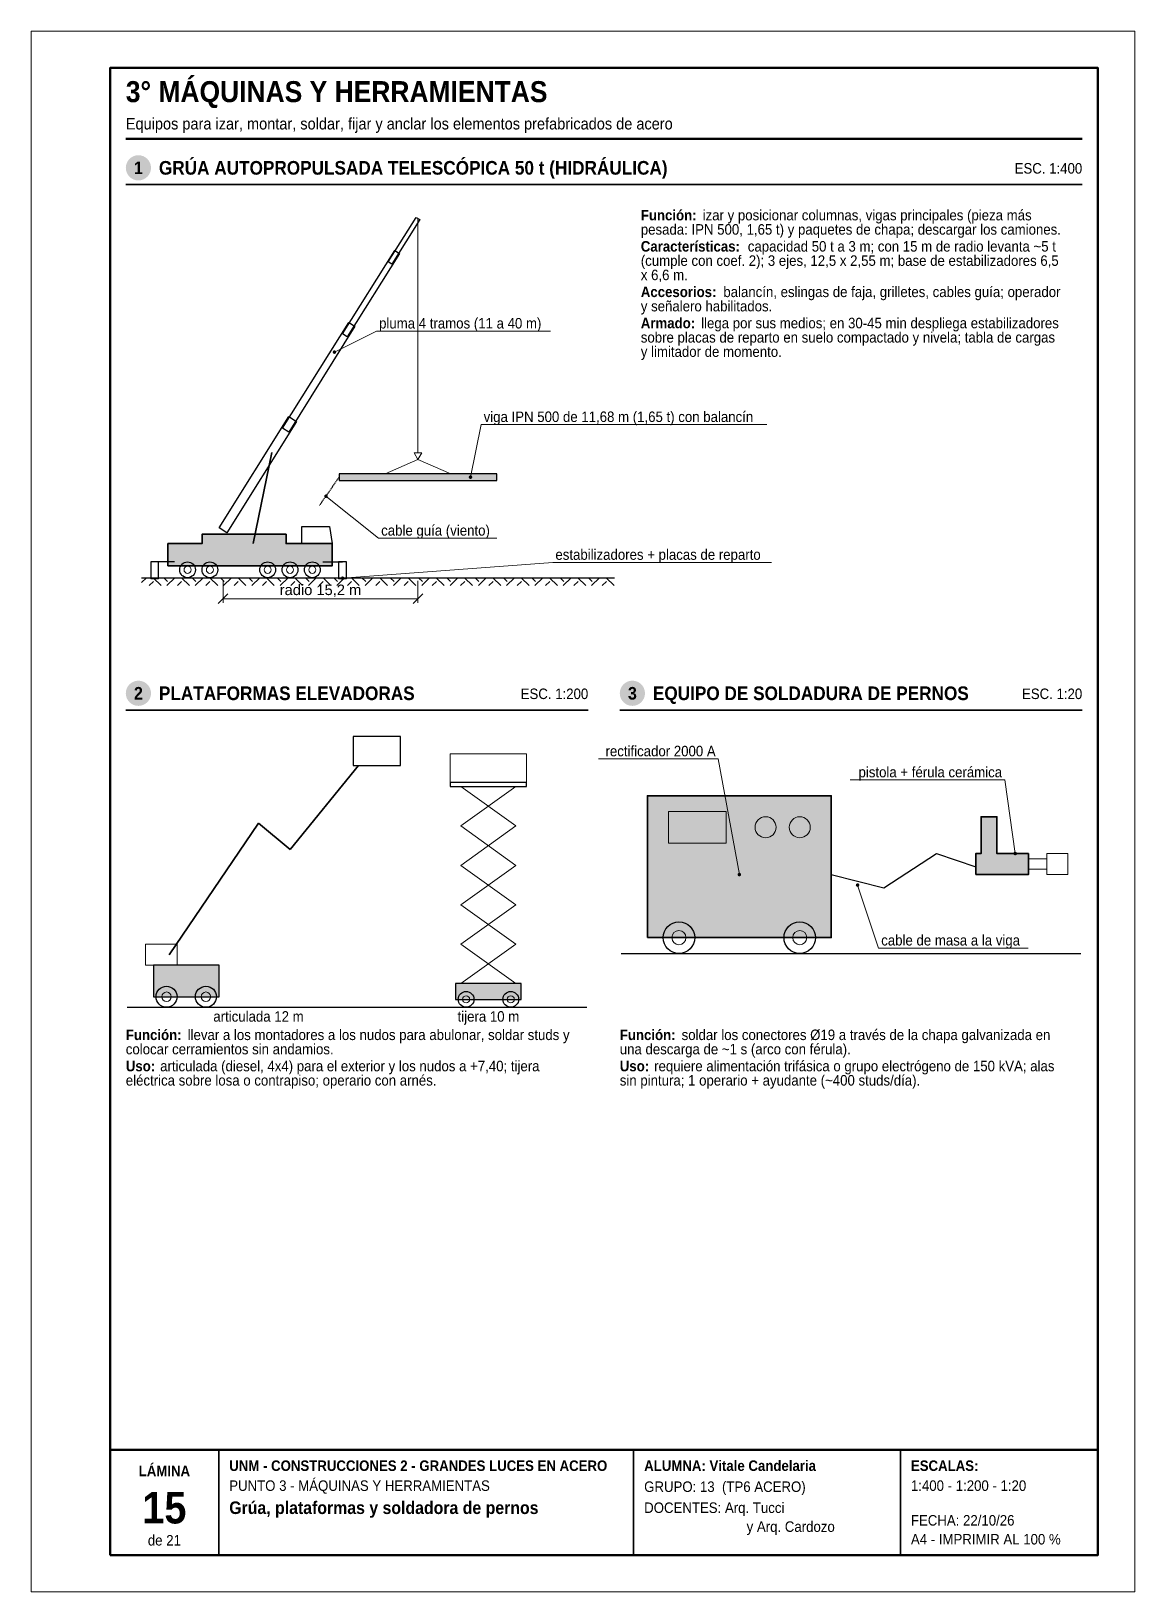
# Model space of a CAD drawing. Header units: millimetres. Extents: x 0 to 210, y 0 to 297.
import ezdxf
from ezdxf.enums import TextEntityAlignment as Align

# ---------------------------------------------------------------- set-up
doc = ezdxf.new("R2010")
doc.units = ezdxf.units.MM
doc.header["$LTSCALE"] = 0.35
doc.linetypes.add('DASHED2', pattern=[0.762, 0.635, -0.127])
for name, color, linetype in [('0-MARCO', 7, 'Continuous'), ('1-OCULTO', 8, 'DASHED2'), ('1-SECCION', 7, 'Continuous'), ('1-VISTA', 7, 'Continuous'), ('2-RAYADO', 8, 'Continuous'), ('3-COTAS', 7, 'Continuous'), ('3-REFS', 7, 'Continuous'), ('3-TEXTOS', 7, 'Continuous'), ('3-TITULOS', 7, 'Continuous')]:
    doc.layers.add(name, color=color, linetype=linetype)
doc.styles.add('ARIAL', font='arial.ttf')
doc.styles.add('ARIAL-NEGRITA', font='arialbd.ttf')
doc.dimstyles.new('A4', dxfattribs={"dimtxt": 2, "dimasz": 1.1, "dimexe": 0.8, "dimexo": 0.6, "dimgap": 0.5, "dimtad": 1, "dimdec": 0, "dimtxsty": 'ARIAL', "dimtsz": 0.9, "dimcen": 2.5, "dimclrd": 7, "dimclre": 7, "dimclrt": 7, "dimazin": 3, "dimtfac": 1, "dimtmove": 0, "dimatfit": 3, "dimlwd": 13, "dimlwe": 13, "dimarcsym": 0})

msp = doc.modelspace()

# ---------------------------------------------------------------- hatches: boundary and pattern name
at = {"layer": '2-RAYADO', "true_color": 0xd7d7d7}
h = msp.add_hatch(color=254, dxfattribs=at)
h.dxf.hatch_style = 1
h.paths.add_polyline_path([(58.5943, 211.5), (88.5943, 211.5), (88.5943, 212.75), (58.5943, 212.75)])
h = msp.add_hatch(color=254, dxfattribs=at)
h.dxf.hatch_style = 1
h.paths.add_polyline_path([(26, 195.25), (57.25, 195.25), (57.25, 199.5), (48.5, 199.5), (48.5, 201.25), (32.5, 201.25), (32.5, 199.5), (26, 199.5)])
at = {"layer": '2-RAYADO'}
h = msp.add_hatch(dxfattribs=at)
h.set_pattern_fill('EARTH', color=8, scale=0.6, angle=45)
h.paths.add_polyline_path([(21, 191.5), (111, 191.5), (111, 193), (21, 193)])
at = {"layer": '2-RAYADO', "true_color": 0xd7d7d7}
h = msp.add_hatch(color=254, dxfattribs=at)
h.dxf.hatch_style = 1
h.paths.add_polyline_path([(117.25, 124.5), (152.25, 124.5), (152.25, 151.5), (117.25, 151.5)])
at = {"layer": '2-RAYADO', "true_color": 0x3c3c3c}
h = msp.add_hatch(color=250, dxfattribs=at)
h.dxf.hatch_style = 1
h.paths.add_polyline_path([(179.75, 136.5), (189.75, 136.5), (189.75, 140.5), (183.75, 140.5), (183.75, 147.5), (180.75, 147.5), (180.75, 140.5), (179.75, 140.5)])
at = {"layer": '2-RAYADO', "true_color": 0xd7d7d7}
h = msp.add_hatch(color=254, dxfattribs=at)
h.dxf.hatch_style = 1
h.paths.add_polyline_path([(23.25, 113.25), (35.75, 113.25), (35.75, 119.25), (23.25, 119.25)])
h = msp.add_hatch(color=254, dxfattribs=at)
h.dxf.hatch_style = 1
h.paths.add_polyline_path([(80.75, 112.75), (93.25, 112.75), (93.25, 115.75), (80.75, 115.75)])
at = {"layer": '3-REFS'}
h = msp.add_hatch(color=7, dxfattribs=at)
h.dxf.hatch_style = 1
edge = h.paths.add_edge_path()
edge.add_arc((57.6968, 235.9219), 0.35, 0, 360)
h = msp.add_hatch(color=7, dxfattribs=at)
h.dxf.hatch_style = 1
edge = h.paths.add_edge_path()
edge.add_arc((83.5943, 212.125), 0.35, 0, 360)
h = msp.add_hatch(color=7, dxfattribs=at)
h.dxf.hatch_style = 1
edge = h.paths.add_edge_path()
edge.add_arc((56.0943, 208.5), 0.35, 0, 360)
h = msp.add_hatch(color=7, dxfattribs=at)
h.dxf.hatch_style = 1
edge = h.paths.add_edge_path()
edge.add_arc((59.25, 192.9), 0.35, 0, 360)
h = msp.add_hatch(color=7, dxfattribs=at)
h.dxf.hatch_style = 1
edge = h.paths.add_edge_path()
edge.add_arc((187.25, 140.5), 0.35, 0, 360)
h = msp.add_hatch(color=7, dxfattribs=at)
h.dxf.hatch_style = 1
edge = h.paths.add_edge_path()
edge.add_arc((134.75, 136.5), 0.35, 0, 360)
h = msp.add_hatch(color=7, dxfattribs=at)
h.dxf.hatch_style = 1
edge = h.paths.add_edge_path()
edge.add_arc((157.25, 134.5), 0.35, 0, 360)
at = {"layer": '3-TITULOS'}
h = msp.add_hatch(color=7, dxfattribs=at)
h.dxf.hatch_style = 1
edge = h.paths.add_edge_path()
edge.add_arc((20.4, 271), 2.4, 0, 360)
h = msp.add_hatch(color=7, dxfattribs=at)
h.dxf.hatch_style = 1
edge = h.paths.add_edge_path()
edge.add_arc((20.4, 171), 2.4, 0, 360)
h = msp.add_hatch(color=7, dxfattribs=at)
h.dxf.hatch_style = 1
edge = h.paths.add_edge_path()
edge.add_arc((114.4, 171), 2.4, 0, 360)

# ---------------------------------------------------------------- linework, layer by layer
at = {"layer": '0-MARCO', "color": 9, "lineweight": 0}
msp.add_lwpolyline([(0, 0), (210, 0), (210, 297), (0, 297)], close=True, dxfattribs=at)
at = {"layer": '0-MARCO', "lineweight": 50}
msp.add_lwpolyline([(15, 7), (203, 7), (203, 290), (15, 290)], close=True, dxfattribs=at)
msp.add_lwpolyline([(15, 27), (203, 27)], dxfattribs=at)
at = {"layer": '0-MARCO', "lineweight": 35}
for points in [[(35.68, 7), (35.68, 27)], [(114.64, 7), (114.64, 27)], [(165.4, 7), (165.4, 27)]]:
    msp.add_lwpolyline(points, dxfattribs=at)
at = {"layer": '1-OCULTO', "lineweight": 9}
msp.add_lwpolyline([(58.5943, 212.125), (54.8443, 206.75)], dxfattribs=at)
at = {"layer": '1-SECCION', "lineweight": 25}
for points in [[(58.5943, 211.5), (88.5943, 211.5), (88.5943, 212.75), (58.5943, 212.75)], [(79.75, 153.25), (94.25, 153.25), (94.25, 154), (79.75, 154)], [(23.25, 113.25), (35.75, 113.25), (35.75, 119.25), (23.25, 119.25)], [(80.75, 112.75), (93.25, 112.75), (93.25, 115.75), (80.75, 115.75)]]:
    msp.add_lwpolyline(points, close=True, dxfattribs=at)
at = {"layer": '1-SECCION', "lineweight": 35}
for points in [[(26, 195.25), (57.25, 195.25), (57.25, 199.5), (48.5, 199.5), (48.5, 201.25), (32.5, 201.25), (32.5, 199.5), (26, 199.5)], [(117.25, 124.5), (152.25, 124.5), (152.25, 151.5), (117.25, 151.5)], [(179.75, 136.5), (189.75, 136.5), (189.75, 140.5), (183.75, 140.5), (183.75, 147.5), (180.75, 147.5), (180.75, 140.5), (179.75, 140.5)]]:
    msp.add_lwpolyline(points, close=True, dxfattribs=at)
at = {"layer": '1-SECCION', "lineweight": 18}
for points in [[(22.75, 192.8), (24.25, 192.8), (24.25, 193), (22.75, 193)], [(58.5, 192.8), (60, 192.8), (60, 193), (58.5, 193)]]:
    msp.add_lwpolyline(points, close=True, dxfattribs=at)
at = {"layer": '1-VISTA', "lineweight": 25}
for points in [[(67.9559, 253.0949), (73.2551, 261.5753), (73.9336, 261.1514), (68.6344, 252.6709)], [(59.2281, 239.3869), (69.1641, 255.2878), (70.0758, 254.7182), (60.1398, 238.8173)], [(47.8295, 221.452), (60.4151, 241.5932), (61.6024, 240.8513), (49.0168, 220.7101)], [(35.758, 202.4637), (49.0059, 223.6649), (50.49, 222.7375), (37.242, 201.5363)], [(22.75, 193), (24.25, 193), (24.25, 196), (22.75, 196)], [(58.5, 193), (60, 193), (60, 196), (58.5, 196)], [(61.25, 157.25), (70.25, 157.25), (70.25, 162.75), (61.25, 162.75)]]:
    msp.add_lwpolyline(points, close=True, dxfattribs=at)
at = {"layer": '1-VISTA', "lineweight": 13}
for points in [[(73.5943, 261.3634), (73.5943, 216.75)], [(73.5943, 215.5), (67.3443, 212.75)], [(73.5943, 215.5), (79.8443, 212.75)]]:
    msp.add_lwpolyline(points, dxfattribs=at)
at = {"layer": '1-VISTA', "lineweight": 35}
for points in [[(42.25, 199.5), (45.7736, 216.8408)], [(49.25, 141.25), (62.25, 157.25)], [(26.25, 121.25), (43.25, 146.25)], [(43.25, 146.25), (49.25, 141.25)]]:
    msp.add_lwpolyline(points, dxfattribs=at)
at = {"layer": '1-VISTA', "lineweight": 18}
for points in [[(72.8443, 216.75), (74.3443, 216.75), (73.5943, 215.5)], [(193.25, 136.5), (197.25, 136.5), (197.25, 140.5), (193.25, 140.5)], [(189.75, 137.5), (193.25, 137.5), (193.25, 139.5), (189.75, 139.5)], [(21.75, 119.25), (27.75, 119.25), (27.75, 123.25), (21.75, 123.25)]]:
    msp.add_lwpolyline(points, close=True, dxfattribs=at)
at = {"layer": '1-VISTA', "lineweight": 25}
for points in [[(51.5, 199.5), (51.5, 202.75), (56.75, 202.75), (57.25, 199.5)], [(27.25, 196), (23.5, 196)], [(55.5, 196), (59.25, 196)], [(21, 193), (111, 193)], [(152.25, 136.5), (162.25, 134), (172.25, 140.5), (179.75, 138)], [(112.25, 121.5), (199.75, 121.5)], [(18.25, 111.25), (105.75, 111.25)]]:
    msp.add_lwpolyline(points, dxfattribs=at)
at = {"layer": '1-VISTA', "lineweight": 18}
for points in [[(79.75, 154), (79.75, 159.5), (94.25, 159.5), (94.25, 154)], [(81.75, 145.75), (92.25, 153.25)], [(92.25, 145.75), (81.75, 153.25)], [(81.75, 138.25), (92.25, 145.75)], [(92.25, 138.25), (81.75, 145.75)], [(81.75, 130.75), (92.25, 138.25)], [(92.25, 130.75), (81.75, 138.25)], [(81.75, 123.25), (92.25, 130.75)], [(92.25, 123.25), (81.75, 130.75)], [(81.75, 115.75), (92.25, 123.25)], [(92.25, 115.75), (81.75, 123.25)]]:
    msp.add_lwpolyline(points, dxfattribs=at)
at = {"layer": '1-VISTA', "lineweight": 13}
msp.add_lwpolyline([(121.25, 142.5), (132.25, 142.5), (132.25, 148.5), (121.25, 148.5)], close=True, dxfattribs=at)
at = {"layer": '1-VISTA', "lineweight": 25}
for centre, radius in [((29.75, 194.5), 1.5), ((34, 194.5), 1.5), ((45, 194.5), 1.5), ((49.25, 194.5), 1.5), ((53.5, 194.5), 1.5), ((123.25, 124.5), 3), ((146.25, 124.5), 3), ((25.75, 113.25), 2), ((33.25, 113.25), 2), ((82.75, 112.75), 1.5), ((91.25, 112.75), 1.5)]:
    msp.add_circle(centre, radius, dxfattribs=at)
at = {"layer": '1-VISTA', "lineweight": 13}
for centre, radius in [((29.75, 194.5), 0.675), ((34, 194.5), 0.675), ((45, 194.5), 0.675), ((49.25, 194.5), 0.675), ((53.5, 194.5), 0.675), ((139.75, 145.5), 2), ((146.25, 145.5), 2), ((123.25, 124.5), 1.35), ((146.25, 124.5), 1.35), ((25.75, 113.25), 0.9), ((33.25, 113.25), 0.9), ((82.75, 112.75), 0.675), ((91.25, 112.75), 0.675)]:
    msp.add_circle(centre, radius, dxfattribs=at)
at = {"layer": '3-REFS', "lineweight": 13}
for points in [[(57.6968, 235.9219), (65.6968, 239.9219)], [(65.6968, 239.9219), (98.8323, 239.9219)], [(83.5943, 212.125), (85.5943, 222.125)], [(85.5943, 222.125), (139.9709, 222.125)], [(56.0943, 208.5), (66.0943, 200.5)], [(66.0943, 200.5), (88.619, 200.5)], [(59.25, 192.9), (99.25, 195.9)], [(99.25, 195.9), (140.9001, 195.9)], [(130.75, 158.5), (107.9354, 158.5)], [(134.75, 136.5), (130.75, 158.5)], [(185.25, 154.5), (155.8205, 154.5)], [(187.25, 140.5), (185.25, 154.5)], [(157.25, 134.5), (161.25, 122.5)], [(161.25, 122.5), (189.738, 122.5)]]:
    msp.add_lwpolyline(points, dxfattribs=at)
at = {"layer": '3-TITULOS', "lineweight": 50}
msp.add_lwpolyline([(18, 276.5), (200, 276.5)], dxfattribs=at)
at = {"layer": '3-TITULOS', "lineweight": 35}
for points in [[(18, 267.8), (200, 267.8)], [(18, 167.8), (106, 167.8)], [(112, 167.8), (200, 167.8)]]:
    msp.add_lwpolyline(points, dxfattribs=at)

# ---------------------------------------------------------------- texts
at = {"layer": '3-TEXTOS', "width": 0.9}
for s, height, style, p in [('Función:', 2, 'ARIAL-NEGRITA', (116, 261)), ('izar y posicionar columnas, vigas principales (pieza más', 2, 'ARIAL', (127.7709, 261)), ('pesada: IPN 500, 1,65 t) y paquetes de chapa; descargar los camiones.', 2, 'ARIAL', (116, 258.28)), ('Características:', 2, 'ARIAL-NEGRITA', (116, 255.06)), ('capacidad 50 t a 3 m; con 15 m de radio levanta ~5 t', 2, 'ARIAL', (136.3608, 255.06)), ('(cumple con coef. 2); 3 ejes, 12,5 x 2,55 m; base de estabilizadores 6,5', 2, 'ARIAL', (116, 252.34)), ('x 6,6 m.', 2, 'ARIAL', (116, 249.62)), ('Accesorios:', 2, 'ARIAL-NEGRITA', (116, 246.4)), ('balancín, eslingas de faja, grilletes, cables guía; operador', 2, 'ARIAL', (131.7043, 246.4)), ('y señalero habilitados.', 2, 'ARIAL', (116, 243.68)), ('pluma 4 tramos (11 a 40 m)', 2, 'ARIAL', (66.1968, 240.4219)), ('Armado:', 2, 'ARIAL-NEGRITA', (116, 240.46)), ('llega por sus medios; en 30-45 min despliega estabilizadores', 2, 'ARIAL', (127.4835, 240.46)), ('sobre placas de reparto en suelo compactado y nivela; tabla de cargas', 2, 'ARIAL', (116, 237.74)), ('y limitador de momento.', 2, 'ARIAL', (116, 235.02)), ('viga IPN 500 de 11,68 m (1,65 t) con balancín', 2, 'ARIAL', (86.0943, 222.625)), ('cable guía (viento)', 2, 'ARIAL', (66.5943, 201)), ('estabilizadores + placas de reparto', 2, 'ARIAL', (99.75, 196.4)), ('cable de masa a la viga', 2, 'ARIAL', (161.75, 123)), ('Función:', 2, 'ARIAL-NEGRITA', (18, 105)), ('llevar a los montadores a los nudos para abulonar, soldar studs y', 2, 'ARIAL', (29.7709, 105)), ('Función:', 2, 'ARIAL-NEGRITA', (112, 105)), ('soldar los conectores Ø19 a través de la chapa galvanizada en', 2, 'ARIAL', (123.7709, 105)), ('colocar cerramientos sin andamios.', 2, 'ARIAL', (18, 102.28)), ('una descarga de ~1 s (arco con férula).', 2, 'ARIAL', (112, 102.28)), ('Uso:', 2, 'ARIAL-NEGRITA', (18, 99.06)), ('articulada (diesel, 4x4) para el exterior y los nudos a +7,40; tijera', 2, 'ARIAL', (24.5408, 99.06)), ('Uso:', 2, 'ARIAL-NEGRITA', (112, 99.06)), ('requiere alimentación trifásica o grupo electrógeno de 150 kVA; alas', 2, 'ARIAL', (118.5408, 99.06)), ('eléctrica sobre losa o contrapiso; operario con arnés.', 2, 'ARIAL', (18, 96.34)), ('sin pintura; 1 operario + ayudante (~400 studs/día).', 2, 'ARIAL', (112, 96.34)), ('UNM - CONSTRUCCIONES 2 - GRANDES LUCES EN ACERO', 2, 'ARIAL-NEGRITA', (37.68, 23)), ('ALUMNA: Vitale Candelaria', 2, 'ARIAL-NEGRITA', (116.64, 23)), ('ESCALAS:', 2, 'ARIAL-NEGRITA', (167.4, 23)), ('PUNTO 3 - MÁQUINAS Y HERRAMIENTAS', 2, 'ARIAL', (37.68, 19.2)), ('GRUPO: 13  (TP6 ACERO)', 2, 'ARIAL', (116.64, 19)), ('1:400 - 1:200 - 1:20', 2, 'ARIAL', (167.4, 19.2)), ('Grúa, plataformas y soldadora de pernos', 2.4, 'ARIAL-NEGRITA', (37.68, 14.8)), ('DOCENTES: Arq. Tucci', 2, 'ARIAL', (116.64, 15)), ('y Arq. Cardozo', 2, 'ARIAL', (136.14, 11.4)), ('FECHA: 22/10/26', 2, 'ARIAL', (167.4, 12.6)), ('A4 - IMPRIMIR AL 100 %', 2, 'ARIAL', (167.4, 9))]:
    msp.add_text(s, height=height, dxfattribs=dict(at, style=style)).set_placement(p)
at = {"layer": '3-TEXTOS', "style": 'ARIAL', "width": 0.9}
for s, p in [('rectificador 2000 A', (130.25, 159)), ('pistola + férula cerámica', (184.75, 155))]:
    msp.add_text(s, height=2, dxfattribs=at).set_placement(p, align=Align.RIGHT)
for s, p in [('articulada 12 m', (43.25, 109.5)), ('tijera 10 m', (87, 109.5))]:
    msp.add_text(s, height=2, dxfattribs=at).set_placement(p, align=Align.MIDDLE_CENTER)
at = {"layer": '3-TITULOS', "width": 0.9}
for s, height, style, p in [('3° MÁQUINAS Y HERRAMIENTAS', 4, 'ARIAL-NEGRITA', (18, 283.5)), ('Equipos para izar, montar, soldar, fijar y anclar los elementos prefabricados de acero', 2.2, 'ARIAL', (18, 278.3))]:
    msp.add_text(s, height=height, dxfattribs=dict(at, style=style)).set_placement(p)
at = {"layer": '3-TITULOS', "color": 7, "true_color": 0xffffff, "style": 'ARIAL-NEGRITA', "width": 0.9}
for s, p in [('1', (20.4, 271)), ('2', (20.4, 171)), ('3', (114.4, 171))]:
    msp.add_text(s, height=2.4, dxfattribs=at).set_placement(p, align=Align.MIDDLE_CENTER)
at = {"layer": '3-TITULOS', "style": 'ARIAL-NEGRITA', "width": 0.9}
for s, p in [('GRÚA AUTOPROPULSADA TELESCÓPICA 50 t (HIDRÁULICA)', (24.3, 271)), ('PLATAFORMAS ELEVADORAS', (24.3, 171)), ('EQUIPO DE SOLDADURA DE PERNOS', (118.3, 171))]:
    msp.add_text(s, height=2.6, dxfattribs=at).set_placement(p, align=Align.MIDDLE_LEFT)
at = {"layer": '3-TITULOS', "style": 'ARIAL', "width": 0.9}
for s, p in [('ESC. 1:400', (200, 270.9)), ('ESC. 1:200', (106, 170.9)), ('ESC. 1:20', (200, 170.9))]:
    msp.add_text(s, height=2, dxfattribs=at).set_placement(p, align=Align.MIDDLE_RIGHT)
at = {"layer": '3-TITULOS', "width": 0.9}
for s, height, style, p in [('LÁMINA', 2, 'ARIAL-NEGRITA', (25.34, 23)), ('15', 6, 'ARIAL-NEGRITA', (25.34, 16)), ('de 21', 2, 'ARIAL', (25.34, 9.8))]:
    msp.add_text(s, height=height, dxfattribs=dict(at, style=style)).set_placement(p, align=Align.MIDDLE_CENTER)

# ---------------------------------------------------------------- dimensions: what is measured, and where the dimension line sits
at = {"layer": '3-COTAS'}
msp.add_linear_dim(base=(36.5, 189), p1=(36.5, 193), p2=(73.5943, 193), text='radio 15,2 m', dimstyle='A4', override={"dimlfac": 400}, dxfattribs=at).render()

doc.saveas('drawing.dxf')
